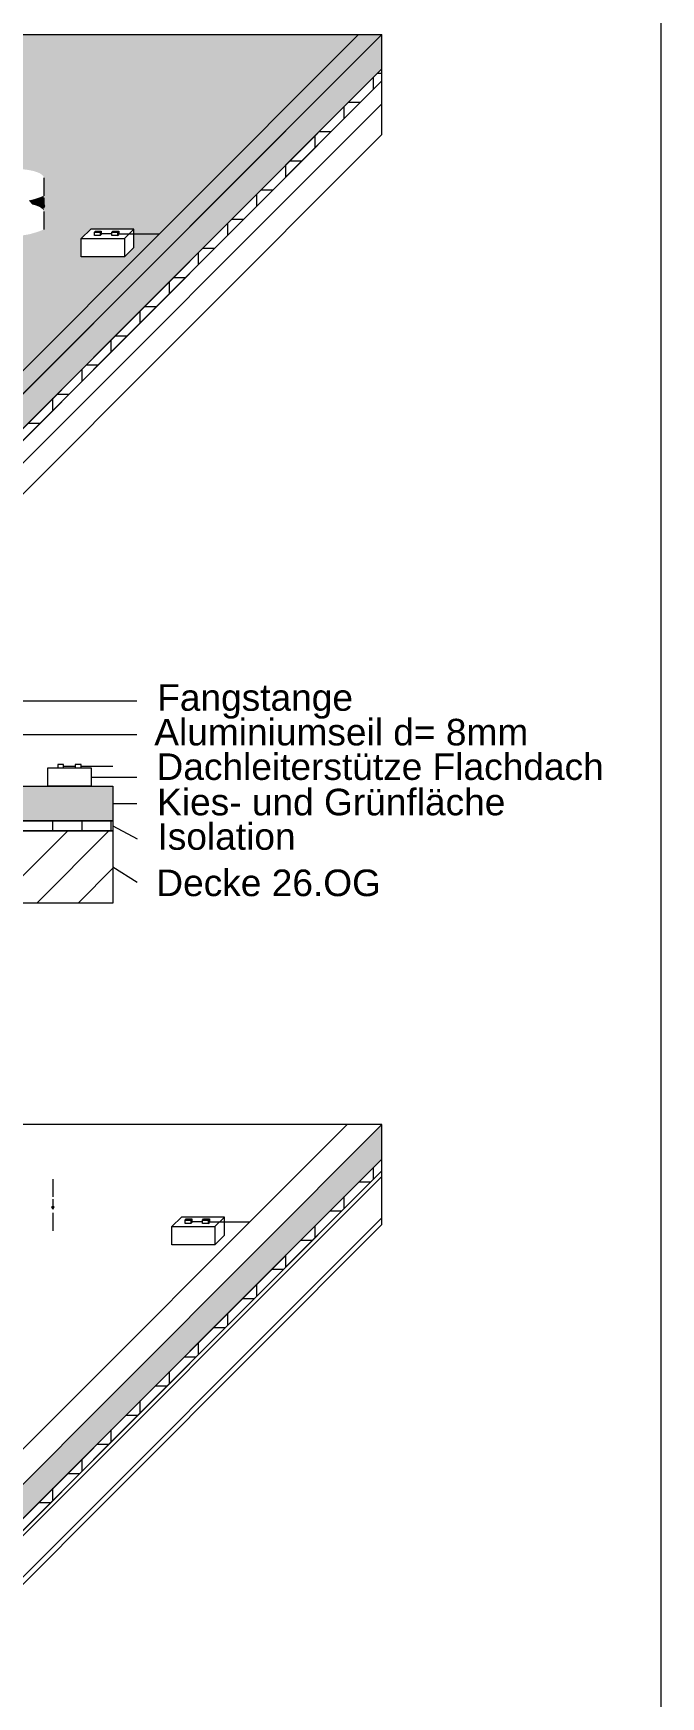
# Model space of a CAD drawing. Extents: x -1132 to 613, y -233 to 616.
# Drawn here: x 328 to 392.6, y -80 to 91.1 of the extents above; entities that cross this region are included whole.
import ezdxf

# ---------------------------------------------------------------- set-up
doc = ezdxf.new("R2010")
doc.units = 0
doc.layers.get('0').update_dxf_attribs({"lineweight": 13})
for name, color, linetype, lineweight, true_color in [('Boden 8.OG', 7, 'Continuous', 13, 0xc0c0c0), ('Bodenplatten', 9, 'Continuous', 13, 0x808080), ('EL01_WAN_Fangleitungen bestehend Kün', 1, 'Continuous', 13, 0xff0000), ('EL01_WAN_Geometrie', 3, 'Continuous', 13, 0x00ff00), ('EL01_WAN_Pfeil', 1, 'Continuous', 13, 0xff0000), ('EL01_WAN_Text-A0GYANLIE9', 2, 'Continuous', 13, 0xffff00), ('Erde Kies Gestein', 9, 'Continuous', 13, 0x808080), ('Isolation Boden 8.OG', 7, 'Continuous', 13, 0x00e500)]:
    doc.layers.add(name, color=color, linetype=linetype, lineweight=lineweight, true_color=true_color)
doc.layers.add('EL01_WAN_Dachleiterstütze', color=7, linetype='Continuous', lineweight=13)
doc.layers.add('EL01_WAN_Text', color=7, linetype='Continuous', lineweight=13)
doc.styles.get("Standard").update_dxf_attribs({"font": 'arial.ttf'})

# ---------------------------------------------------------------- blocks, each defined once
blk = doc.blocks.new('Polygon-A0UJ2EAQXE', base_point=(329.48, 13.67))
at = {"color": 0, "linetype": 'ByBlock', "lineweight": -2, "ltscale": 0.13}
for p, q in [((329.48, 13.67), (329.48, 15.55)), ((329.48, 15.55), (333.93, 15.55)), ((333.93, 15.55), (333.93, 13.67)), ((333.93, 13.67), (329.48, 13.67))]:
    blk.add_line(p, q, dxfattribs=at)
blk = doc.blocks.new('Schraffur-A0UJ2EASXE', base_point=(210.58, 34.85))
at = {"color": 0, "lineweight": -2}
blk.add_line((314.86, 34.85), (363.86, 83.85), dxfattribs=at)
blk = doc.blocks.new('Polygon-A0UJ2EAYXE', base_point=(210.58, 41.58))
at = {"color": 0, "linetype": 'ByBlock', "lineweight": -2, "ltscale": 0.13}
for p, q in [((318.01, 45.14), (363.86, 90.99)), ((363.86, 87.44), (363.86, 90.99)), ((318.01, 41.58), (363.86, 87.44))]:
    blk.add_line(p, q, dxfattribs=at)
blk = doc.blocks.new('Polygon-A0UJ2EB0XE', base_point=(210.58, 9.09))
at = {"color": 0, "linetype": 'ByBlock', "lineweight": -2, "ltscale": 0.13}
for p, q in [((210.58, 10.12), (336.16, 10.12)), ((336.16, 9.09), (210.58, 9.09)), ((336.16, 10.12), (336.16, 9.09))]:
    blk.add_line(p, q, dxfattribs=at)
blk = doc.blocks.new('Schraffur-A0UJ2EB4XE', base_point=(210.58, 41.58))
at = {"linetype": 'ByBlock', "lineweight": -2, "ltscale": 0.13}
blk.add_hatch(color=0, dxfattribs=at).paths.add_polyline_path([(210.58, 45.14), (318.01, 45.14), (363.86, 90.99), (363.86, 87.44), (318.01, 41.58), (210.58, 41.58)])
blk = doc.blocks.new('Polygon-A0UJ2EBMXE', base_point=(210.58, 34.85))
at = {"color": 0, "linetype": 'ByBlock', "lineweight": -2, "ltscale": 0.13}
for p, q in [((363.86, 86.21), (318.01, 40.36)), ((363.86, 80.7), (363.86, 86.21)), ((318.01, 34.85), (363.86, 80.7))]:
    blk.add_line(p, q, dxfattribs=at)
blk = doc.blocks.new('Schraffur-A0UJ2EBOXE', base_point=(213, 40.36))
at = {"color": 0, "lineweight": -2}
for p, q in [((363, 85.35), (363, 86.57)), ((363.43, 87), (363.86, 87)), ((360.43, 84), (361.65, 84)), ((360, 82.35), (360, 83.57)), ((357, 79.35), (357, 80.57)), ((357.43, 81), (358.65, 81)), ((354, 76.35), (354, 77.57)), ((354.43, 78), (355.65, 78)), ((351, 73.35), (351, 74.57)), ((351.43, 75), (352.65, 75)), ((348.43, 72), (349.65, 72)), ((348, 70.35), (348, 71.57)), ((345, 67.35), (345, 68.57)), ((345.43, 69), (346.65, 69)), ((342, 64.35), (342, 65.57)), ((342.43, 66), (343.65, 66)), ((339, 61.35), (339, 62.57)), ((339.43, 63), (340.65, 63)), ((336.43, 60), (337.65, 60)), ((336, 58.35), (336, 59.57)), ((333, 55.35), (333, 56.57)), ((333.43, 57), (334.65, 57)), ((330, 52.35), (330, 53.57)), ((330.43, 54), (331.65, 54)), ((327.43, 51), (328.65, 51))]:
    blk.add_line(p, q, dxfattribs=at)
blk = doc.blocks.new('Schraffur-A0UJ2EBSXE', base_point=(213, -71.74))
at = {"color": 0, "lineweight": -2}
for p, q in [((363, -26.75), (363, -25.53)), ((361.53, -27), (362.75, -27)), ((360, -29.75), (360, -28.53)), ((358.53, -30), (359.75, -30)), ((357, -32.75), (357, -31.53)), ((355.53, -33), (356.75, -33)), ((354, -35.75), (354, -34.53)), ((351, -38.75), (351, -37.53)), ((352.53, -36), (353.75, -36)), ((349.53, -39), (350.75, -39)), ((348, -41.75), (348, -40.53)), ((346.53, -42), (347.75, -42)), ((345, -44.75), (345, -43.53)), ((343.53, -45), (344.75, -45)), ((342, -47.75), (342, -46.53)), ((339, -50.75), (339, -49.53)), ((340.53, -48), (341.75, -48)), ((337.53, -51), (338.75, -51)), ((336, -53.75), (336, -52.53)), ((334.53, -54), (335.75, -54)), ((333, -56.75), (333, -55.53)), ((331.53, -57), (332.75, -57)), ((330, -59.75), (330, -58.53)), ((328.53, -60), (329.75, -60))]:
    blk.add_line(p, q, dxfattribs=at)
blk = doc.blocks.new('Polygon-A0UJ2ECAXE', base_point=(210.58, 10.12))
at = {"color": 0, "linetype": 'ByBlock', "lineweight": -2, "ltscale": 0.13}
for p, q in [((210.58, 13.67), (336.16, 13.67)), ((336.16, 13.67), (336.16, 10.12)), ((336.16, 10.12), (210.58, 10.12))]:
    blk.add_line(p, q, dxfattribs=at)
blk = doc.blocks.new('Polygon-A0UJ2ECOXE', base_point=(330.52, 15.55))
at = {"color": 0, "linetype": 'ByBlock', "lineweight": -2, "ltscale": 0.13}
for p, q in [((331.11, 15.91), (330.52, 15.91)), ((330.52, 15.91), (330.52, 15.55)), ((330.52, 15.55), (331.11, 15.55)), ((331.11, 15.55), (331.11, 15.91))]:
    blk.add_line(p, q, dxfattribs=at)
blk = doc.blocks.new('Polygon-A0UJ2ED2XE', base_point=(332.92, 68.1))
at = {"color": 0, "linetype": 'ByBlock', "lineweight": -2, "ltscale": 0.13}
for p, q in [((332.92, 68.1), (332.92, 69.98)), ((332.92, 69.98), (337.37, 69.98)), ((337.37, 69.98), (337.37, 68.1)), ((337.37, 68.1), (332.92, 68.1))]:
    blk.add_line(p, q, dxfattribs=at)
blk = doc.blocks.new('Polygon-A0UJ2ED6XE', base_point=(332.31, 15.55))
at = {"color": 0, "linetype": 'ByBlock', "lineweight": -2, "ltscale": 0.13}
for p, q in [((332.9, 15.91), (332.31, 15.91)), ((332.31, 15.91), (332.31, 15.55)), ((332.31, 15.55), (332.9, 15.55)), ((332.9, 15.55), (332.9, 15.91))]:
    blk.add_line(p, q, dxfattribs=at)
blk = doc.blocks.new('Schraffur-A0UJ2EDGXE', base_point=(210.58, -77.26))
at = {"color": 0, "lineweight": -2}
for p, q in [((313.06, -77.26), (363.86, -26.46)), ((317.31, -77.26), (363.86, -30.7))]:
    blk.add_line(p, q, dxfattribs=at)
blk = doc.blocks.new('Schraffur-A0UJ2EDSXE', base_point=(210.58, -70.52))
at = {"linetype": 'ByBlock', "lineweight": -2, "ltscale": 0.13}
blk.add_hatch(color=0, dxfattribs=at).paths.add_polyline_path([(210.58, -66.97), (318.01, -66.97), (363.86, -21.11), (363.86, -24.67), (318.01, -70.52), (210.58, -70.52)])
blk = doc.blocks.new('Polygon-A0UJ2EE2XE', base_point=(336.07, 70.29))
at = {"color": 0, "linetype": 'ByBlock', "lineweight": -2, "ltscale": 0.13}
for p, q in [((336.07, 70.65), (336.67, 70.65)), ((336.07, 70.29), (336.07, 70.65)), ((336.67, 70.29), (336.07, 70.29)), ((336.67, 70.65), (336.67, 70.29))]:
    blk.add_line(p, q, dxfattribs=at)
blk = doc.blocks.new('Polygon-A0UJ2EECXE', base_point=(210.58, 1.66))
at = {"color": 0, "linetype": 'ByBlock', "lineweight": -2, "ltscale": 0.13}
for p, q in [((210.58, 9.09), (336.16, 9.09)), ((336.16, 9.09), (336.16, 1.66)), ((336.16, 1.66), (210.58, 1.66))]:
    blk.add_line(p, q, dxfattribs=at)
blk = doc.blocks.new('Polygon-A0UJ2EEOXE', base_point=(202.58, -124.51))
at = {"color": 0, "linetype": 'ByBlock', "lineweight": -2, "ltscale": 0.13}
blk.add_line((392.58, 108.03), (392.58, -124.51), dxfattribs=at)
blk = doc.blocks.new('Polygon-A0UJ2EFYXE', base_point=(210.58, -77.26))
at = {"color": 0, "linetype": 'ByBlock', "lineweight": -2, "ltscale": 0.13}
for p, q in [((363.86, -25.89), (318.01, -71.74)), ((363.86, -31.41), (363.86, -25.89)), ((318.01, -77.26), (363.86, -31.41))]:
    blk.add_line(p, q, dxfattribs=at)
blk = doc.blocks.new('Polygon-A0UJ2EH4XE', base_point=(345.4, -31.3))
at = {"color": 0, "linetype": 'ByBlock', "lineweight": -2, "ltscale": 0.13}
for p, q in [((345.4, -30.94), (345.99, -30.94)), ((345.4, -31.3), (345.4, -30.94)), ((345.99, -31.3), (345.4, -31.3)), ((345.99, -30.94), (345.99, -31.3))]:
    blk.add_line(p, q, dxfattribs=at)
blk = doc.blocks.new('Schraffur-A0UJ2EH6XE', base_point=(210.58, 1.66))
at = {"color": 0, "lineweight": -2}
for p, q in [((324.1, 1.66), (331.53, 9.09)), ((328.34, 1.66), (335.77, 9.09)), ((332.59, 1.66), (336.16, 5.23))]:
    blk.add_line(p, q, dxfattribs=at)
blk = doc.blocks.new('Polygon-A0UJ2EHCXE', base_point=(210.58, 40.36))
at = {"color": 0, "linetype": 'ByBlock', "lineweight": -2, "ltscale": 0.13}
for p, q in [((363.86, 87.44), (318.01, 41.58)), ((363.86, 86.21), (363.86, 87.44)), ((318.01, 40.36), (363.86, 86.21))]:
    blk.add_line(p, q, dxfattribs=at)
blk = doc.blocks.new('Polygon-A0UJ2EHEXE', base_point=(343.61, -31.3))
at = {"color": 0, "linetype": 'ByBlock', "lineweight": -2, "ltscale": 0.13}
for p, q in [((343.61, -30.94), (344.2, -30.94)), ((343.61, -31.3), (343.61, -30.94)), ((344.2, -31.3), (343.61, -31.3)), ((344.2, -30.94), (344.2, -31.3))]:
    blk.add_line(p, q, dxfattribs=at)
blk = doc.blocks.new('Polygon-A0UJ2EHUXE', base_point=(334.28, 70.29))
at = {"color": 0, "linetype": 'ByBlock', "lineweight": -2, "ltscale": 0.13}
for p, q in [((334.28, 70.65), (334.88, 70.65)), ((334.28, 70.29), (334.28, 70.65)), ((334.88, 70.29), (334.28, 70.29)), ((334.88, 70.65), (334.88, 70.29))]:
    blk.add_line(p, q, dxfattribs=at)
blk = doc.blocks.new('Polygon-A0UJ2EI0XE', base_point=(210.58, -70.52))
at = {"color": 0, "linetype": 'ByBlock', "lineweight": -2, "ltscale": 0.13}
for p, q in [((318.01, -66.97), (363.86, -21.11)), ((363.86, -24.67), (363.86, -21.11)), ((318.01, -70.52), (363.86, -24.67))]:
    blk.add_line(p, q, dxfattribs=at)
blk = doc.blocks.new('Schraffur-A0UJ2EI4XE', base_point=(210.58, 45.14))
at = {"color": 0, "linetype": 'ByBlock', "lineweight": -2, "ltscale": 0.13}
for points in [[(363.86, 90.99), (261.03, 89.32), (256.43, 90.99)], [(363.86, 90.99), (261.13, 89.32), (261.03, 89.32)], [(363.86, 90.99), (261.21, 89.31), (261.13, 89.32)], [(363.86, 90.99), (261.27, 89.3), (261.21, 89.31)], [(363.86, 90.99), (261.31, 89.3), (261.27, 89.3)], [(363.86, 90.99), (261.35, 89.28), (261.31, 89.3)], [(363.86, 90.99), (261.38, 89.27), (261.35, 89.28)], [(363.86, 90.99), (261.41, 89.26), (261.38, 89.27)], [(363.86, 90.99), (261.44, 89.25), (261.41, 89.26)], [(363.86, 90.99), (261.45, 89.24), (261.44, 89.25)], [(363.86, 90.99), (261.47, 89.23), (261.45, 89.24)], [(363.86, 90.99), (261.48, 89.22), (261.47, 89.22)], [(363.86, 90.99), (261.47, 89.22), (261.47, 89.23)], [(363.86, 90.99), (261.49, 89.21), (261.48, 89.22)], [(363.86, 90.99), (261.5, 89.2), (261.49, 89.21)], [(363.86, 90.99), (320.32, 89.32), (261.5, 89.17)], [(363.86, 90.99), (261.5, 89.17), (261.5, 89.18)], [(363.86, 90.99), (261.5, 89.18), (261.5, 89.19)], [(363.86, 90.99), (261.5, 89.19), (261.5, 89.2)], [(363.86, 90.99), (318.01, 45.14), (337.37, 68.1)], [(363.86, 90.99), (320.39, 89.32), (320.32, 89.32)], [(363.86, 90.99), (320.43, 89.32), (320.39, 89.32)], [(363.86, 90.99), (320.49, 89.32), (320.43, 89.32)], [(363.86, 90.99), (320.54, 89.32), (320.49, 89.32)], [(363.86, 90.99), (320.58, 89.31), (320.54, 89.32)], [(363.86, 90.99), (320.64, 89.3), (320.58, 89.31)], [(363.86, 90.99), (320.69, 89.29), (320.64, 89.3)], [(363.86, 90.99), (320.75, 89.27), (320.69, 89.29)], [(363.86, 90.99), (320.8, 89.24), (320.75, 89.27)], [(363.86, 90.99), (320.82, 89.23), (320.8, 89.24)], [(363.86, 90.99), (320.85, 89.2), (320.82, 89.23)], [(363.86, 90.99), (323.61, 76.83), (320.85, 77.72)], [(363.86, 90.99), (320.85, 77.72), (320.85, 78.05)], [(363.86, 90.99), (320.85, 78.05), (320.85, 85.98)], [(363.86, 90.99), (320.85, 85.98), (320.85, 89.17)], [(363.86, 90.99), (320.85, 89.17), (320.85, 89.19)], [(363.86, 90.99), (320.85, 89.19), (320.85, 89.2)], [(363.86, 90.99), (323.95, 76.94), (323.61, 76.83)], [(363.86, 90.99), (324.32, 77.02), (323.95, 76.94)], [(363.86, 90.99), (325.9, 77.49), (324.32, 77.02)], [(363.86, 90.99), (325.92, 77.49), (325.9, 77.49)], [(363.86, 90.99), (325.93, 77.49), (325.92, 77.49)], [(363.86, 90.99), (325.95, 77.5), (325.93, 77.49)], [(363.86, 90.99), (325.96, 77.5), (325.95, 77.5)], [(363.86, 90.99), (325.97, 77.5), (325.96, 77.5)], [(363.86, 90.99), (325.98, 77.5), (325.97, 77.5)], [(363.86, 90.99), (326, 77.5), (325.98, 77.5)], [(363.86, 90.99), (326.01, 77.49), (326, 77.5)], [(363.86, 90.99), (326.03, 77.49), (326.01, 77.49)], [(363.86, 90.99), (326.05, 77.48), (326.03, 77.49)], [(363.86, 90.99), (326.06, 77.48), (326.05, 77.48)], [(363.86, 90.99), (326.07, 77.47), (326.06, 77.48)], [(363.86, 90.99), (326.36, 77.15), (326.07, 77.16)], [(363.86, 90.99), (326.07, 77.16), (326.07, 77.46)], [(363.86, 90.99), (326.07, 77.46), (326.07, 77.47)], [(363.86, 90.99), (326.07, 77.47), (326.07, 77.47)], [(363.86, 90.99), (326.65, 77.14), (326.36, 77.15)], [(363.86, 90.99), (326.95, 77.11), (326.65, 77.14)], [(363.86, 90.99), (327.28, 77.07), (326.95, 77.11)], [(363.86, 90.99), (327.5, 77.04), (327.28, 77.07)], [(363.86, 90.99), (327.65, 77.01), (327.5, 77.04)], [(363.86, 90.99), (327.82, 76.98), (327.65, 77.01)], [(363.86, 90.99), (327.98, 76.94), (327.82, 76.98)], [(363.86, 90.99), (328.16, 76.89), (327.98, 76.94)], [(363.86, 90.99), (328.31, 76.84), (328.16, 76.89)], [(363.86, 90.99), (328.48, 76.78), (328.31, 76.84)], [(363.86, 90.99), (328.64, 76.71), (328.48, 76.78)], [(363.86, 90.99), (328.74, 76.65), (328.64, 76.71)], [(363.86, 90.99), (328.9, 76.53), (328.74, 76.65)], [(363.86, 90.99), (328.98, 76.46), (328.9, 76.53)], [(363.86, 90.99), (329.02, 76.38), (328.98, 76.46)], [(363.86, 90.99), (329.05, 76.33), (329.02, 76.38)], [(363.86, 90.99), (329.06, 76.27), (329.05, 76.33)], [(363.86, 90.99), (333.9, 70.96), (329.06, 74.39)], [(363.86, 90.99), (329.06, 74.39), (329.06, 76.24)], [(363.86, 90.99), (329.06, 76.24), (329.06, 76.27)], [(363.86, 90.99), (338.35, 70.96), (333.9, 70.96)], [(363.86, 90.99), (337.37, 68.1), (338.35, 69.08)], [(363.86, 90.99), (338.35, 69.08), (338.35, 70.96)], [(328.08, 74.04), (327.87, 73.5), (327.53, 73.9)], [(328.13, 73.43), (328.08, 74.04), (327.87, 73.5)], [(328.58, 74.2), (328.13, 73.43), (328.08, 74.04)], [(328.38, 73.35), (328.58, 74.2), (328.13, 73.43)], [(328.63, 73.24), (328.38, 73.35), (328.58, 74.2)], [(329.06, 74.39), (328.63, 73.24), (328.58, 74.2)], [(329.06, 74.39), (328.8, 73.13), (328.63, 73.24)], [(329.06, 74.39), (328.96, 73), (328.8, 73.13)], [(329.06, 74.39), (329.04, 72.89), (328.96, 73)], [(329.06, 74.39), (329.06, 72.76), (329.04, 72.89)], [(332.92, 68.1), (329.06, 70.92), (329.06, 74.39)], [(332.92, 68.1), (329.06, 74.39), (332.92, 69.98)], [(329.06, 74.39), (329.06, 70.92), (329.06, 72.76)], [(329.06, 74.39), (333.9, 70.96), (332.92, 69.98)], [(332.92, 68.1), (323.48, 69.73), (324.07, 70.52)], [(332.92, 68.1), (324.07, 70.52), (324.63, 70.39)], [(332.92, 68.1), (324.63, 70.39), (325.07, 70.32)], [(332.92, 68.1), (325.07, 70.32), (325.84, 70.26)], [(332.92, 68.1), (325.84, 70.26), (326.41, 70.28)], [(332.92, 68.1), (326.41, 70.28), (326.98, 70.33)], [(332.92, 68.1), (326.98, 70.33), (327.61, 70.44)], [(332.92, 68.1), (327.61, 70.44), (328.42, 70.67)], [(332.92, 68.1), (328.42, 70.67), (329.06, 70.92)], [(332.92, 68.1), (323.48, 66.26), (323.48, 69.73)], [(318.01, 45.14), (321.8, 65.74), (337.37, 68.1)], [(321.8, 65.74), (337.37, 68.1), (322.54, 65.92)], [(337.37, 68.1), (322.54, 65.92), (323.48, 66.26)], [(332.92, 68.1), (337.37, 68.1), (323.48, 66.26)]]:
    blk.add_solid(points, dxfattribs=at)
blk = doc.blocks.new('Schraffur-A0UJ2EIEXE', base_point=(210.58, 10.12))
at = {"color": 0, "linetype": 'ByBlock', "lineweight": -2, "ltscale": 0.13}
blk.add_solid([(336.16, 10.12), (210.58, 10.12), (336.16, 13.67), (210.58, 13.67)], dxfattribs=at)
blk = doc.blocks.new('Schraffur-A0UJ2EIGXE', base_point=(213, 9.09))
at = {"color": 0, "lineweight": -2}
for p, q in [((330, 9.09), (330, 10.12)), ((333, 9.09), (333, 10.12)), ((336, 9.09), (336, 10.12))]:
    blk.add_line(p, q, dxfattribs=at)
blk = doc.blocks.new('Polygon-A0UJ2EIKXE', base_point=(210.58, -71.74))
at = {"color": 0, "linetype": 'ByBlock', "lineweight": -2, "ltscale": 0.13}
for p, q in [((363.86, -24.67), (318.01, -70.52)), ((363.86, -25.89), (363.86, -24.67)), ((318.01, -71.74), (363.86, -25.89))]:
    blk.add_line(p, q, dxfattribs=at)
blk = doc.blocks.new('Polygon-A0UJ2EJSXE', base_point=(210.58, 45.14))
at = {"color": 0, "linetype": 'ByBlock', "lineweight": -2, "ltscale": 0.13}
for p, q in [((256.43, 90.99), (363.86, 90.99)), ((363.86, 90.99), (318.01, 45.14))]:
    blk.add_line(p, q, dxfattribs=at)
blk = doc.blocks.new('Polygon-A0UJ2EJUXE', base_point=(342.24, -33.49))
at = {"color": 0, "linetype": 'ByBlock', "lineweight": -2, "ltscale": 0.13}
for p, q in [((342.24, -33.49), (342.24, -31.61)), ((342.24, -31.61), (346.69, -31.61)), ((346.69, -31.61), (346.69, -33.49)), ((346.69, -33.49), (342.24, -33.49))]:
    blk.add_line(p, q, dxfattribs=at)

msp = doc.modelspace()

# ---------------------------------------------------------------- linework, layer by layer
at = {"layer": 'Bodenplatten', "ltscale": 0.13}
for p, q in [((329.06, 76.24), (329.06, 74.39)), ((329.06, 72.76), (329.06, 70.92)), ((330.01, -26.73), (330.01, -28.57)), ((330, -30.2), (330, -32.05))]:
    msp.add_line(p, q, dxfattribs=at)
at = {"layer": 'EL01_WAN_Dachleiterstütze', "ltscale": 0.13}
for p, q in [((332.92, 69.98), (333.9, 70.96)), ((338.35, 70.96), (333.9, 70.96)), ((334.28, 70.65), (334.4, 70.76)), ((334.4, 70.76), (334.99, 70.76)), ((334.88, 70.65), (334.99, 70.76)), ((334.88, 70.29), (334.99, 70.4)), ((334.99, 70.76), (334.99, 70.4)), ((336.07, 70.65), (336.19, 70.76)), ((336.19, 70.76), (336.78, 70.76)), ((336.67, 70.65), (336.78, 70.76)), ((336.67, 70.29), (336.78, 70.4)), ((336.78, 70.76), (336.78, 70.4)), ((337.37, 69.98), (338.35, 70.96)), ((338.35, 69.08), (338.35, 70.96)), ((337.37, 68.1), (338.35, 69.08)), ((342.24, -31.61), (343.23, -30.63)), ((347.67, -30.63), (343.23, -30.63)), ((346.69, -31.61), (347.67, -30.63)), ((347.67, -32.5), (347.67, -30.63)), ((343.61, -30.94), (343.72, -30.82)), ((343.72, -30.82), (344.32, -30.82)), ((344.2, -30.94), (344.32, -30.82)), ((344.2, -31.3), (344.32, -31.19)), ((344.32, -30.82), (344.32, -31.19)), ((345.4, -30.94), (345.51, -30.82)), ((345.51, -30.82), (346.11, -30.82)), ((345.99, -30.94), (346.11, -30.82)), ((345.99, -31.3), (346.11, -31.19)), ((346.11, -30.82), (346.11, -31.19)), ((346.69, -33.49), (347.67, -32.5))]:
    msp.add_line(p, q, dxfattribs=at)
at = {"layer": 'EL01_WAN_Fangleitungen bestehend Kün', "ltscale": 0.13}
for p, q in [((315.63, 45.14), (361.48, 90.99)), ((336.07, 70.47), (334.94, 70.47)), ((336.73, 70.47), (340.96, 70.47)), ((331.11, 15.73), (332.31, 15.73)), ((332.9, 15.73), (336.16, 15.73)), ((314.44, -66.97), (360.29, -21.11)), ((345.4, -31.12), (344.26, -31.12)), ((346.05, -31.12), (350.29, -31.12))]:
    msp.add_line(p, q, dxfattribs=at)
at = {"layer": 'EL01_WAN_Pfeil', "color": 1, "ltscale": 0.13, "true_color": 0xff0000}
for p, q in [((329.06, 74.19), (329.06, 73.16)), ((329.06, 73.16), (328.95, 73.38)), ((329.18, 73.38), (328.95, 73.38)), ((329.06, 73.16), (329.18, 73.38)), ((330.01, -28.78), (330.01, -29.81)), ((330.01, -29.81), (329.89, -29.59)), ((330.12, -29.59), (329.89, -29.59)), ((330.01, -29.81), (330.12, -29.59))]:
    msp.add_line(p, q, dxfattribs=at)
at = {"layer": 'EL01_WAN_Text-A0GYANLIE9', "ltscale": 0.13}
for p, q in [((311.78, 22.45), (338.66, 22.45)), ((311.39, 19), (338.66, 19)), ((333.93, 14.61), (338.66, 14.61)), ((336.16, 11.9), (338.66, 11.9)), ((336.16, 9.6), (338.68, 8.25)), ((336.16, 5.37), (338.68, 3.82))]:
    msp.add_line(p, q, dxfattribs=at)
at = {"layer": 'Erde Kies Gestein', "ltscale": 0.13}
for p, q in [((318.01, -66.97), (363.86, -21.11)), ((363.86, -21.11), (321.8, -21.11))]:
    msp.add_line(p, q, dxfattribs=at)

# ---------------------------------------------------------------- block references
at = {"layer": 'Boden 8.OG', "ltscale": 0.13}
for name, p in [('Polygon-A0UJ2EBMXE', (210.58, 34.85)), ('Schraffur-A0UJ2EASXE', (210.58, 34.85)), ('Polygon-A0UJ2EECXE', (210.58, 1.66)), ('Schraffur-A0UJ2EH6XE', (210.58, 1.66)), ('Polygon-A0UJ2EFYXE', (210.58, -77.26)), ('Schraffur-A0UJ2EDGXE', (210.58, -77.26))]:
    msp.add_blockref(name, p, dxfattribs=at)
at = {"layer": 'EL01_WAN_Dachleiterstütze', "ltscale": 0.13}
for name, p in [('Polygon-A0UJ2EHUXE', (334.28, 70.29)), ('Polygon-A0UJ2EE2XE', (336.07, 70.29)), ('Polygon-A0UJ2ED2XE', (332.92, 68.1)), ('Polygon-A0UJ2EAQXE', (329.48, 13.67)), ('Polygon-A0UJ2ECOXE', (330.52, 15.55)), ('Polygon-A0UJ2ED6XE', (332.31, 15.55)), ('Polygon-A0UJ2EJUXE', (342.24, -33.49)), ('Polygon-A0UJ2EHEXE', (343.61, -31.3)), ('Polygon-A0UJ2EH4XE', (345.4, -31.3))]:
    msp.add_blockref(name, p, dxfattribs=at)
at = {"layer": 'EL01_WAN_Geometrie', "ltscale": 0.13}
msp.add_blockref('Polygon-A0UJ2EEOXE', (202.58, -124.51), dxfattribs=at)
at = {"layer": 'Erde Kies Gestein', "ltscale": 0.13}
for name, p in [('Polygon-A0UJ2EAYXE', (210.58, 41.58)), ('Schraffur-A0UJ2EB4XE', (210.58, 41.58)), ('Schraffur-A0UJ2EI4XE', (210.58, 45.14)), ('Polygon-A0UJ2EJSXE', (210.58, 45.14)), ('Polygon-A0UJ2ECAXE', (210.58, 10.12)), ('Schraffur-A0UJ2EIEXE', (210.58, 10.12)), ('Schraffur-A0UJ2EDSXE', (210.58, -70.52)), ('Polygon-A0UJ2EI0XE', (210.58, -70.52))]:
    msp.add_blockref(name, p, dxfattribs=at)
at = {"layer": 'Isolation Boden 8.OG', "ltscale": 0.13}
for name, p in [('Polygon-A0UJ2EHCXE', (210.58, 40.36)), ('Schraffur-A0UJ2EBOXE', (213, 40.36)), ('Polygon-A0UJ2EB0XE', (210.58, 9.09)), ('Schraffur-A0UJ2EIGXE', (213, 9.09)), ('Polygon-A0UJ2EIKXE', (210.58, -71.74)), ('Schraffur-A0UJ2EBSXE', (213, -71.74))]:
    msp.add_blockref(name, p, dxfattribs=at)

# ---------------------------------------------------------------- texts
at = {"layer": 'EL01_WAN_Text', "ltscale": 0.13, "char_height": 2.7326, "attachment_point": 1, "line_spacing_factor": 1.002}
for s, insert in [('{\\fArial;Fangstange}', (340.74, 24.16)), ('{\\fArial;Aluminiumseil d= 8mm}', (340.44, 20.6)), ('{\\fArial;Dachleiterstütze Flachdach}', (340.67, 17.05)), ('{\\fArial;Kies- und Grünfläche}', (340.73, 13.41)), ('{\\fArial;Isolation}', (340.77, 9.87)), ('{\\fArial;Decke 26.OG}', (340.65, 5.1))]:
    msp.add_mtext(s, dxfattribs=dict(at, insert=insert))

doc.saveas('drawing.dxf')
